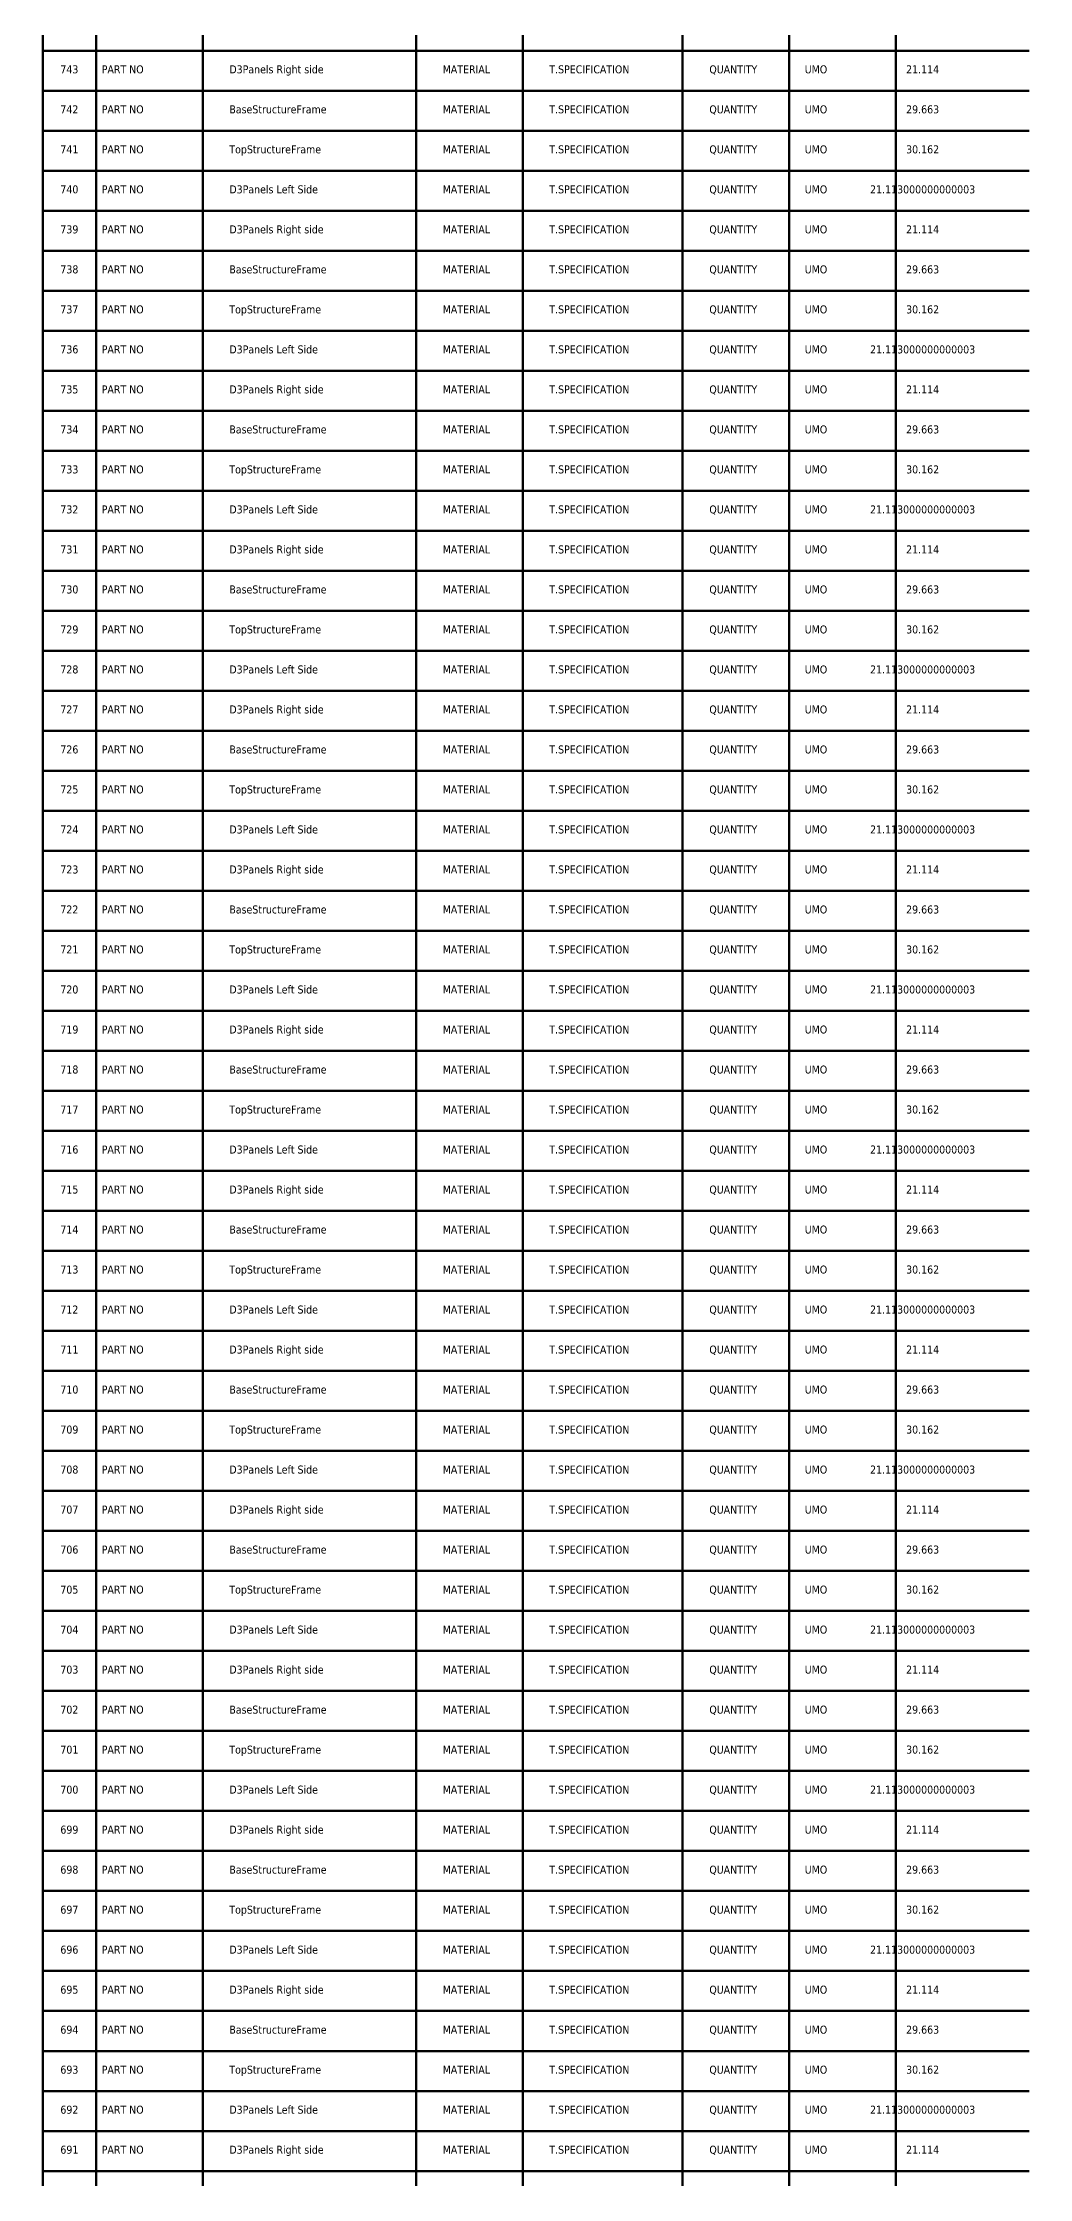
# Model space of a CAD drawing. Header units: metres. Extents: x 849 to 1219, y 30 to 12940.
# Drawn here: x 849 to 1219, y 10522 to 11323 of the extents above; entities that cross this region are included whole.
import ezdxf
from ezdxf.enums import TextEntityAlignment as Align

# ---------------------------------------------------------------- set-up
doc = ezdxf.new("R2010")
doc.units = ezdxf.units.M
doc.layers.add('Default', color=7, linetype='Continuous', lineweight=50, true_color=0x000000)
doc.styles.add('Default', font='tahoma.ttf')

msp = doc.modelspace()

# ---------------------------------------------------------------- linework, layer by layer
at = {"layer": 'Default'}
for p, q in [((849, 160), (849, 12940)), ((869, 12940), (869, 160)), ((909, 12940), (909, 160)), ((989, 12940), (989, 160)), ((1029, 12940), (1029, 160)), ((1089, 12940), (1089, 160)), ((1129, 12940), (1129, 160)), ((1169, 12940), (1169, 160)), ((849, 11320), (1219, 11320)), ((849, 11305), (1219, 11305)), ((849, 11290), (1219, 11290)), ((849, 11275), (1219, 11275)), ((849, 11260), (1219, 11260)), ((849, 11245), (1219, 11245)), ((849, 11230), (1219, 11230)), ((849, 11215), (1219, 11215)), ((849, 11200), (1219, 11200)), ((849, 11185), (1219, 11185)), ((849, 11170), (1219, 11170)), ((849, 11155), (1219, 11155)), ((849, 11140), (1219, 11140)), ((849, 11125), (1219, 11125)), ((849, 11110), (1219, 11110)), ((849, 11095), (1219, 11095)), ((849, 11080), (1219, 11080)), ((849, 11065), (1219, 11065)), ((849, 11050), (1219, 11050)), ((849, 11035), (1219, 11035)), ((849, 11020), (1219, 11020)), ((849, 11005), (1219, 11005)), ((849, 10990), (1219, 10990)), ((849, 10975), (1219, 10975)), ((849, 10960), (1219, 10960)), ((849, 10945), (1219, 10945)), ((849, 10930), (1219, 10930)), ((849, 10915), (1219, 10915)), ((849, 10900), (1219, 10900)), ((849, 10885), (1219, 10885)), ((849, 10870), (1219, 10870)), ((849, 10855), (1219, 10855)), ((849, 10840), (1219, 10840)), ((849, 10825), (1219, 10825)), ((849, 10810), (1219, 10810)), ((849, 10795), (1219, 10795)), ((849, 10780), (1219, 10780)), ((849, 10765), (1219, 10765)), ((849, 10750), (1219, 10750)), ((849, 10735), (1219, 10735)), ((849, 10720), (1219, 10720)), ((849, 10705), (1219, 10705)), ((849, 10690), (1219, 10690)), ((849, 10675), (1219, 10675)), ((849, 10660), (1219, 10660)), ((849, 10645), (1219, 10645)), ((849, 10630), (1219, 10630)), ((849, 10615), (1219, 10615)), ((849, 10600), (1219, 10600)), ((849, 10585), (1219, 10585)), ((849, 10570), (1219, 10570)), ((849, 10555), (1219, 10555)), ((849, 10540), (1219, 10540)), ((849, 10525), (1219, 10525))]:
    msp.add_line(p, q, dxfattribs=at)

# ---------------------------------------------------------------- texts
at = {"layer": 'Default', "style": 'Default'}
for s, p in [('743', (859, 11313)), ('PART NO', (879, 11313)), ('UMO', (1139, 11313)), ('21.114', (1179, 11313)), ('742', (859, 11298)), ('PART NO', (879, 11298)), ('UMO', (1139, 11298)), ('29.663', (1179, 11298)), ('741', (859, 11283)), ('PART NO', (879, 11283)), ('UMO', (1139, 11283)), ('30.162', (1179, 11283)), ('740', (859, 11268)), ('PART NO', (879, 11268)), ('UMO', (1139, 11268)), ('21.113000000000003', (1179, 11268)), ('739', (859, 11253)), ('PART NO', (879, 11253)), ('UMO', (1139, 11253)), ('21.114', (1179, 11253)), ('738', (859, 11238)), ('PART NO', (879, 11238)), ('UMO', (1139, 11238)), ('29.663', (1179, 11238)), ('737', (859, 11223)), ('PART NO', (879, 11223)), ('UMO', (1139, 11223)), ('30.162', (1179, 11223)), ('736', (859, 11208)), ('PART NO', (879, 11208)), ('UMO', (1139, 11208)), ('21.113000000000003', (1179, 11208)), ('735', (859, 11193)), ('PART NO', (879, 11193)), ('UMO', (1139, 11193)), ('21.114', (1179, 11193)), ('734', (859, 11178)), ('PART NO', (879, 11178)), ('UMO', (1139, 11178)), ('29.663', (1179, 11178)), ('733', (859, 11163)), ('PART NO', (879, 11163)), ('UMO', (1139, 11163)), ('30.162', (1179, 11163)), ('732', (859, 11148)), ('PART NO', (879, 11148)), ('UMO', (1139, 11148)), ('21.113000000000003', (1179, 11148)), ('731', (859, 11133)), ('PART NO', (879, 11133)), ('UMO', (1139, 11133)), ('21.114', (1179, 11133)), ('730', (859, 11118)), ('PART NO', (879, 11118)), ('UMO', (1139, 11118)), ('29.663', (1179, 11118)), ('729', (859, 11103)), ('PART NO', (879, 11103)), ('UMO', (1139, 11103)), ('30.162', (1179, 11103)), ('728', (859, 11088)), ('PART NO', (879, 11088)), ('UMO', (1139, 11088)), ('21.113000000000003', (1179, 11088)), ('727', (859, 11073)), ('PART NO', (879, 11073)), ('UMO', (1139, 11073)), ('21.114', (1179, 11073)), ('726', (859, 11058)), ('PART NO', (879, 11058)), ('UMO', (1139, 11058)), ('29.663', (1179, 11058)), ('725', (859, 11043)), ('PART NO', (879, 11043)), ('UMO', (1139, 11043)), ('30.162', (1179, 11043)), ('724', (859, 11028)), ('PART NO', (879, 11028)), ('UMO', (1139, 11028)), ('21.113000000000003', (1179, 11028)), ('723', (859, 11013)), ('PART NO', (879, 11013)), ('UMO', (1139, 11013)), ('21.114', (1179, 11013)), ('722', (859, 10998)), ('PART NO', (879, 10998)), ('UMO', (1139, 10998)), ('29.663', (1179, 10998)), ('721', (859, 10983)), ('PART NO', (879, 10983)), ('UMO', (1139, 10983)), ('30.162', (1179, 10983)), ('720', (859, 10968)), ('PART NO', (879, 10968)), ('UMO', (1139, 10968)), ('21.113000000000003', (1179, 10968)), ('719', (859, 10953)), ('PART NO', (879, 10953)), ('UMO', (1139, 10953)), ('21.114', (1179, 10953)), ('718', (859, 10938)), ('PART NO', (879, 10938)), ('UMO', (1139, 10938)), ('29.663', (1179, 10938)), ('717', (859, 10923)), ('PART NO', (879, 10923)), ('UMO', (1139, 10923)), ('30.162', (1179, 10923)), ('716', (859, 10908)), ('PART NO', (879, 10908)), ('UMO', (1139, 10908)), ('21.113000000000003', (1179, 10908)), ('715', (859, 10893)), ('PART NO', (879, 10893)), ('UMO', (1139, 10893)), ('21.114', (1179, 10893)), ('714', (859, 10878)), ('PART NO', (879, 10878)), ('UMO', (1139, 10878)), ('29.663', (1179, 10878)), ('713', (859, 10863)), ('PART NO', (879, 10863)), ('UMO', (1139, 10863)), ('30.162', (1179, 10863)), ('712', (859, 10848)), ('PART NO', (879, 10848)), ('UMO', (1139, 10848)), ('21.113000000000003', (1179, 10848)), ('711', (859, 10833)), ('PART NO', (879, 10833)), ('UMO', (1139, 10833)), ('21.114', (1179, 10833)), ('710', (859, 10818)), ('PART NO', (879, 10818)), ('UMO', (1139, 10818)), ('29.663', (1179, 10818)), ('709', (859, 10803)), ('PART NO', (879, 10803)), ('UMO', (1139, 10803)), ('30.162', (1179, 10803)), ('708', (859, 10788)), ('PART NO', (879, 10788)), ('UMO', (1139, 10788)), ('21.113000000000003', (1179, 10788)), ('707', (859, 10773)), ('PART NO', (879, 10773)), ('UMO', (1139, 10773)), ('21.114', (1179, 10773)), ('706', (859, 10758)), ('PART NO', (879, 10758)), ('UMO', (1139, 10758)), ('29.663', (1179, 10758)), ('705', (859, 10743)), ('PART NO', (879, 10743)), ('UMO', (1139, 10743)), ('30.162', (1179, 10743)), ('704', (859, 10728)), ('PART NO', (879, 10728)), ('UMO', (1139, 10728)), ('21.113000000000003', (1179, 10728)), ('703', (859, 10713)), ('PART NO', (879, 10713)), ('UMO', (1139, 10713)), ('21.114', (1179, 10713)), ('702', (859, 10698)), ('PART NO', (879, 10698)), ('UMO', (1139, 10698)), ('29.663', (1179, 10698)), ('701', (859, 10683)), ('PART NO', (879, 10683)), ('UMO', (1139, 10683)), ('30.162', (1179, 10683)), ('700', (859, 10668)), ('PART NO', (879, 10668)), ('UMO', (1139, 10668)), ('21.113000000000003', (1179, 10668)), ('699', (859, 10653)), ('PART NO', (879, 10653)), ('UMO', (1139, 10653)), ('21.114', (1179, 10653)), ('698', (859, 10638)), ('PART NO', (879, 10638)), ('UMO', (1139, 10638)), ('29.663', (1179, 10638)), ('697', (859, 10623)), ('PART NO', (879, 10623)), ('UMO', (1139, 10623)), ('30.162', (1179, 10623)), ('696', (859, 10608)), ('PART NO', (879, 10608)), ('UMO', (1139, 10608)), ('21.113000000000003', (1179, 10608)), ('695', (859, 10593)), ('PART NO', (879, 10593)), ('UMO', (1139, 10593)), ('21.114', (1179, 10593)), ('694', (859, 10578)), ('PART NO', (879, 10578)), ('UMO', (1139, 10578)), ('29.663', (1179, 10578)), ('693', (859, 10563)), ('PART NO', (879, 10563)), ('UMO', (1139, 10563)), ('30.162', (1179, 10563)), ('692', (859, 10548)), ('PART NO', (879, 10548)), ('UMO', (1139, 10548)), ('21.113000000000003', (1179, 10548)), ('691', (859, 10533)), ('PART NO', (879, 10533)), ('UMO', (1139, 10533)), ('21.114', (1179, 10533))]:
    msp.add_text(s, height=3, dxfattribs=at).set_placement(p, align=Align.MIDDLE_CENTER)
for s, p in [('D3Panels Right side', (919, 11313)), ('MATERIAL', (999, 11313)), ('T.SPECIFICATION', (1039, 11313)), ('QUANTITY', (1099, 11313)), ('BaseStructureFrame', (919, 11298)), ('MATERIAL', (999, 11298)), ('T.SPECIFICATION', (1039, 11298)), ('QUANTITY', (1099, 11298)), ('TopStructureFrame', (919, 11283)), ('MATERIAL', (999, 11283)), ('T.SPECIFICATION', (1039, 11283)), ('QUANTITY', (1099, 11283)), ('D3Panels Left Side', (919, 11268)), ('MATERIAL', (999, 11268)), ('T.SPECIFICATION', (1039, 11268)), ('QUANTITY', (1099, 11268)), ('D3Panels Right side', (919, 11253)), ('MATERIAL', (999, 11253)), ('T.SPECIFICATION', (1039, 11253)), ('QUANTITY', (1099, 11253)), ('BaseStructureFrame', (919, 11238)), ('MATERIAL', (999, 11238)), ('T.SPECIFICATION', (1039, 11238)), ('QUANTITY', (1099, 11238)), ('TopStructureFrame', (919, 11223)), ('MATERIAL', (999, 11223)), ('T.SPECIFICATION', (1039, 11223)), ('QUANTITY', (1099, 11223)), ('D3Panels Left Side', (919, 11208)), ('MATERIAL', (999, 11208)), ('T.SPECIFICATION', (1039, 11208)), ('QUANTITY', (1099, 11208)), ('D3Panels Right side', (919, 11193)), ('MATERIAL', (999, 11193)), ('T.SPECIFICATION', (1039, 11193)), ('QUANTITY', (1099, 11193)), ('BaseStructureFrame', (919, 11178)), ('MATERIAL', (999, 11178)), ('T.SPECIFICATION', (1039, 11178)), ('QUANTITY', (1099, 11178)), ('TopStructureFrame', (919, 11163)), ('MATERIAL', (999, 11163)), ('T.SPECIFICATION', (1039, 11163)), ('QUANTITY', (1099, 11163)), ('D3Panels Left Side', (919, 11148)), ('MATERIAL', (999, 11148)), ('T.SPECIFICATION', (1039, 11148)), ('QUANTITY', (1099, 11148)), ('D3Panels Right side', (919, 11133)), ('MATERIAL', (999, 11133)), ('T.SPECIFICATION', (1039, 11133)), ('QUANTITY', (1099, 11133)), ('BaseStructureFrame', (919, 11118)), ('MATERIAL', (999, 11118)), ('T.SPECIFICATION', (1039, 11118)), ('QUANTITY', (1099, 11118)), ('TopStructureFrame', (919, 11103)), ('MATERIAL', (999, 11103)), ('T.SPECIFICATION', (1039, 11103)), ('QUANTITY', (1099, 11103)), ('D3Panels Left Side', (919, 11088)), ('MATERIAL', (999, 11088)), ('T.SPECIFICATION', (1039, 11088)), ('QUANTITY', (1099, 11088)), ('D3Panels Right side', (919, 11073)), ('MATERIAL', (999, 11073)), ('T.SPECIFICATION', (1039, 11073)), ('QUANTITY', (1099, 11073)), ('BaseStructureFrame', (919, 11058)), ('MATERIAL', (999, 11058)), ('T.SPECIFICATION', (1039, 11058)), ('QUANTITY', (1099, 11058)), ('TopStructureFrame', (919, 11043)), ('MATERIAL', (999, 11043)), ('T.SPECIFICATION', (1039, 11043)), ('QUANTITY', (1099, 11043)), ('D3Panels Left Side', (919, 11028)), ('MATERIAL', (999, 11028)), ('T.SPECIFICATION', (1039, 11028)), ('QUANTITY', (1099, 11028)), ('D3Panels Right side', (919, 11013)), ('MATERIAL', (999, 11013)), ('T.SPECIFICATION', (1039, 11013)), ('QUANTITY', (1099, 11013)), ('BaseStructureFrame', (919, 10998)), ('MATERIAL', (999, 10998)), ('T.SPECIFICATION', (1039, 10998)), ('QUANTITY', (1099, 10998)), ('TopStructureFrame', (919, 10983)), ('MATERIAL', (999, 10983)), ('T.SPECIFICATION', (1039, 10983)), ('QUANTITY', (1099, 10983)), ('D3Panels Left Side', (919, 10968)), ('MATERIAL', (999, 10968)), ('T.SPECIFICATION', (1039, 10968)), ('QUANTITY', (1099, 10968)), ('D3Panels Right side', (919, 10953)), ('MATERIAL', (999, 10953)), ('T.SPECIFICATION', (1039, 10953)), ('QUANTITY', (1099, 10953)), ('BaseStructureFrame', (919, 10938)), ('MATERIAL', (999, 10938)), ('T.SPECIFICATION', (1039, 10938)), ('QUANTITY', (1099, 10938)), ('TopStructureFrame', (919, 10923)), ('MATERIAL', (999, 10923)), ('T.SPECIFICATION', (1039, 10923)), ('QUANTITY', (1099, 10923)), ('D3Panels Left Side', (919, 10908)), ('MATERIAL', (999, 10908)), ('T.SPECIFICATION', (1039, 10908)), ('QUANTITY', (1099, 10908)), ('D3Panels Right side', (919, 10893)), ('MATERIAL', (999, 10893)), ('T.SPECIFICATION', (1039, 10893)), ('QUANTITY', (1099, 10893)), ('BaseStructureFrame', (919, 10878)), ('MATERIAL', (999, 10878)), ('T.SPECIFICATION', (1039, 10878)), ('QUANTITY', (1099, 10878)), ('TopStructureFrame', (919, 10863)), ('MATERIAL', (999, 10863)), ('T.SPECIFICATION', (1039, 10863)), ('QUANTITY', (1099, 10863)), ('D3Panels Left Side', (919, 10848)), ('MATERIAL', (999, 10848)), ('T.SPECIFICATION', (1039, 10848)), ('QUANTITY', (1099, 10848)), ('D3Panels Right side', (919, 10833)), ('MATERIAL', (999, 10833)), ('T.SPECIFICATION', (1039, 10833)), ('QUANTITY', (1099, 10833)), ('BaseStructureFrame', (919, 10818)), ('MATERIAL', (999, 10818)), ('T.SPECIFICATION', (1039, 10818)), ('QUANTITY', (1099, 10818)), ('TopStructureFrame', (919, 10803)), ('MATERIAL', (999, 10803)), ('T.SPECIFICATION', (1039, 10803)), ('QUANTITY', (1099, 10803)), ('D3Panels Left Side', (919, 10788)), ('MATERIAL', (999, 10788)), ('T.SPECIFICATION', (1039, 10788)), ('QUANTITY', (1099, 10788)), ('D3Panels Right side', (919, 10773)), ('MATERIAL', (999, 10773)), ('T.SPECIFICATION', (1039, 10773)), ('QUANTITY', (1099, 10773)), ('BaseStructureFrame', (919, 10758)), ('MATERIAL', (999, 10758)), ('T.SPECIFICATION', (1039, 10758)), ('QUANTITY', (1099, 10758)), ('TopStructureFrame', (919, 10743)), ('MATERIAL', (999, 10743)), ('T.SPECIFICATION', (1039, 10743)), ('QUANTITY', (1099, 10743)), ('D3Panels Left Side', (919, 10728)), ('MATERIAL', (999, 10728)), ('T.SPECIFICATION', (1039, 10728)), ('QUANTITY', (1099, 10728)), ('D3Panels Right side', (919, 10713)), ('MATERIAL', (999, 10713)), ('T.SPECIFICATION', (1039, 10713)), ('QUANTITY', (1099, 10713)), ('BaseStructureFrame', (919, 10698)), ('MATERIAL', (999, 10698)), ('T.SPECIFICATION', (1039, 10698)), ('QUANTITY', (1099, 10698)), ('TopStructureFrame', (919, 10683)), ('MATERIAL', (999, 10683)), ('T.SPECIFICATION', (1039, 10683)), ('QUANTITY', (1099, 10683)), ('D3Panels Left Side', (919, 10668)), ('MATERIAL', (999, 10668)), ('T.SPECIFICATION', (1039, 10668)), ('QUANTITY', (1099, 10668)), ('D3Panels Right side', (919, 10653)), ('MATERIAL', (999, 10653)), ('T.SPECIFICATION', (1039, 10653)), ('QUANTITY', (1099, 10653)), ('BaseStructureFrame', (919, 10638)), ('MATERIAL', (999, 10638)), ('T.SPECIFICATION', (1039, 10638)), ('QUANTITY', (1099, 10638)), ('TopStructureFrame', (919, 10623)), ('MATERIAL', (999, 10623)), ('T.SPECIFICATION', (1039, 10623)), ('QUANTITY', (1099, 10623)), ('D3Panels Left Side', (919, 10608)), ('MATERIAL', (999, 10608)), ('T.SPECIFICATION', (1039, 10608)), ('QUANTITY', (1099, 10608)), ('D3Panels Right side', (919, 10593)), ('MATERIAL', (999, 10593)), ('T.SPECIFICATION', (1039, 10593)), ('QUANTITY', (1099, 10593)), ('BaseStructureFrame', (919, 10578)), ('MATERIAL', (999, 10578)), ('T.SPECIFICATION', (1039, 10578)), ('QUANTITY', (1099, 10578)), ('TopStructureFrame', (919, 10563)), ('MATERIAL', (999, 10563)), ('T.SPECIFICATION', (1039, 10563)), ('QUANTITY', (1099, 10563)), ('D3Panels Left Side', (919, 10548)), ('MATERIAL', (999, 10548)), ('T.SPECIFICATION', (1039, 10548)), ('QUANTITY', (1099, 10548)), ('D3Panels Right side', (919, 10533)), ('MATERIAL', (999, 10533)), ('T.SPECIFICATION', (1039, 10533)), ('QUANTITY', (1099, 10533))]:
    msp.add_text(s, height=3, dxfattribs=at).set_placement(p, align=Align.MIDDLE_LEFT)

doc.saveas('drawing.dxf')
